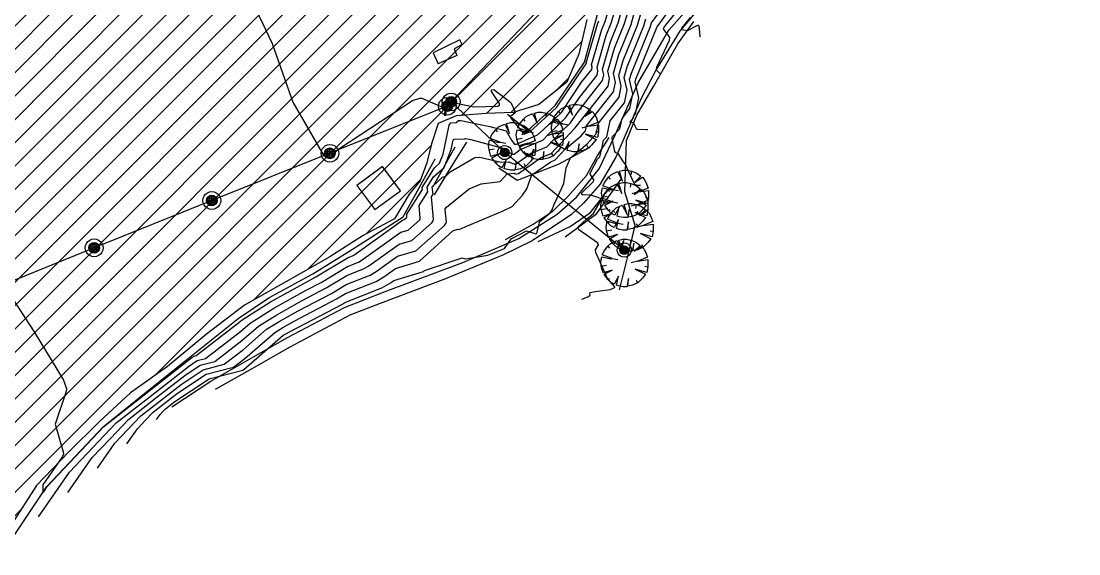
# Model space of a CAD drawing. Extents: x 13365 to 36625, y 86498 to 171760.
# Drawn here: x 18412.2 to 18813.4, y 89229.8 to 89431.7 of the extents above; entities that cross this region are included whole.
import ezdxf

# ---------------------------------------------------------------- set-up
doc = ezdxf.new("R2010")
doc.units = 0
doc.header["$LTSCALE"] = 5
doc.header["$MEASUREMENT"] = 0
for name, pattern in [('A_CONTINUOUS_LINE', [0]), ('EASEMENT_2', [5.5, 2, -1.5, 2]), ('EMBANKMENT_1', [0]), ('KERB', [16, 5, -6, 5])]:
    doc.linetypes.add(name, pattern=pattern)
doc.layers.get('0').update_dxf_attribs({"linetype": 'A_CONTINUOUS_LINE'})
for name, color, linetype in [('Agricultural', 40, 'Continuous'), ('CONTOUR', 255, 'Continuous'), ('ELECTRIC', 240, 'A_CONTINUOUS_LINE'), ('EXISTING BUILDING', 21, 'A_CONTINUOUS_LINE'), ('EXISTING ROAD', 25, 'A_CONTINUOUS_LINE'), ('RELIEF', 255, 'A_CONTINUOUS_LINE'), ('STREAM & RIVER FRONT', 161, 'A_CONTINUOUS_LINE'), ('TREES & VEGETN', 72, 'A_CONTINUOUS_LINE')]:
    doc.layers.add(name, color=color, linetype=linetype)

# ---------------------------------------------------------------- blocks, each defined once
blk = doc.blocks.new('S034')
at = {"color": 0}
for p, q in [((-0.5, 0), (-0.48, 0.13)), ((-0.48, -0.13), (-0.5, 0)), ((-0.48, 0.13), (-0.43, 0.25)), ((-0.43, 0.25), (-0.35, 0.35)), ((-0.35, 0.35), (-0.25, 0.43)), ((-0.3, 0), (-0.28, 0.11)), ((-0.28, -0.11), (-0.3, 0)), ((0.3, 0), (-0.3, 0)), ((-0.28, 0.11), (-0.21, 0.21)), ((-0.28, -0.11), (-0.28, 0.11)), ((-0.28, 0.11), (0.28, 0.11)), ((-0.25, 0.43), (-0.13, 0.48)), ((-0.21, 0.21), (-0.11, 0.28)), ((-0.21, -0.21), (-0.21, 0.21)), ((-0.21, 0.21), (0.21, 0.21)), ((-0.13, 0.48), (0, 0.5)), ((-0.11, 0.28), (0, 0.3)), ((-0.11, -0.28), (-0.11, 0.28)), ((-0.11, 0.28), (0.11, 0.28)), ((0, 0.5), (0.13, 0.48)), ((0, 0.3), (0.11, 0.28)), ((0, -0.3), (0, 0.3)), ((0.11, 0.28), (0.21, 0.21)), ((0.11, 0.28), (0.11, -0.28)), ((0.13, 0.48), (0.25, 0.43)), ((0.21, 0.21), (0.28, 0.11)), ((0.21, 0.21), (0.21, -0.21)), ((0.25, 0.43), (0.35, 0.35)), ((0.28, 0.11), (0.3, 0)), ((0.28, 0.11), (0.28, -0.11)), ((0.3, 0), (0.28, -0.11)), ((0.35, 0.35), (0.43, 0.25)), ((0.43, 0.25), (0.48, 0.13)), ((0.48, 0.13), (0.5, 0)), ((0.5, 0), (0.48, -0.13)), ((-0.43, -0.25), (-0.48, -0.13)), ((-0.35, -0.35), (-0.43, -0.25)), ((-0.25, -0.43), (-0.35, -0.35)), ((-0.21, -0.21), (-0.28, -0.11)), ((0.28, -0.11), (-0.28, -0.11)), ((-0.13, -0.48), (-0.25, -0.43)), ((-0.11, -0.28), (-0.21, -0.21)), ((0.21, -0.21), (-0.21, -0.21)), ((0, -0.5), (-0.13, -0.48)), ((0, -0.3), (-0.11, -0.28)), ((0.11, -0.28), (-0.11, -0.28)), ((0.11, -0.28), (0, -0.3)), ((0.13, -0.48), (0, -0.5)), ((0.21, -0.21), (0.11, -0.28)), ((0.25, -0.43), (0.13, -0.48)), ((0.28, -0.11), (0.21, -0.21)), ((0.35, -0.35), (0.25, -0.43)), ((0.43, -0.25), (0.35, -0.35)), ((0.48, -0.13), (0.43, -0.25))]:
    blk.add_line(p, q, dxfattribs=at)
blk = doc.blocks.new('S076')
at = {"color": 0}
for p, q in [((-0.29, 0.41), (-0.21, 0.45)), ((-0.21, 0.45), (-0.12, 0.48)), ((-0.12, 0.48), (-0.04, 0.28)), ((-0.04, 0.28), (-0.07, 0.49)), ((-0.07, 0.49), (0.08, 0.49)), ((0.07, 0.43), (0.08, 0.49)), ((0.08, 0.49), (0.2, 0.47)), ((0.2, 0.47), (0.13, 0.22)), ((-0.45, 0.21), (-0.43, 0.25)), ((-0.43, 0.25), (-0.37, 0.33)), ((-0.37, 0.33), (-0.25, 0.2)), ((-0.35, 0.36), (-0.29, 0.41)), ((-0.25, 0.2), (-0.35, 0.36)), ((-0.04, 0.28), (0, 0.14)), ((0.13, 0.22), (0.24, 0.44)), ((0.24, 0.44), (0.32, 0.38)), ((0.32, 0.38), (0.35, 0.35)), ((0.35, 0.35), (0.42, 0.28)), ((0.42, 0.28), (0.37, 0.25)), ((0.42, 0.28), (0.47, 0.17)), ((-0.5, 0.04), (-0.48, 0.13)), ((-0.5, -0.04), (-0.5, 0.04)), ((-0.48, 0.13), (-0.45, 0.21)), ((-0.48, 0.13), (-0.4, 0.12)), ((0.49, 0.07), (0.33, 0.08)), ((0.33, 0.08), (0.5, 0.05)), ((0.47, 0.17), (0.49, 0.07)), ((0.5, 0.05), (0.5, -0.04)), ((-0.48, -0.12), (-0.5, -0.04)), ((-0.27, -0.06), (-0.48, -0.12)), ((-0.47, -0.16), (-0.27, -0.06)), ((-0.41, -0.29), (-0.47, -0.16)), ((-0.09, -0.26), (-0.07, -0.14)), ((0.47, -0.17), (0.28, -0.13)), ((0.28, -0.13), (0.45, -0.22)), ((0.45, -0.22), (0.41, -0.29)), ((0.48, -0.13), (0.47, -0.17)), ((0.5, -0.04), (0.48, -0.13)), ((-0.35, -0.35), (-0.41, -0.29)), ((-0.35, -0.35), (-0.31, -0.32)), ((-0.25, -0.43), (-0.35, -0.35)), ((-0.17, -0.47), (-0.25, -0.43)), ((-0.09, -0.26), (-0.17, -0.47)), ((-0.13, -0.48), (-0.09, -0.32)), ((-0.09, -0.32), (-0.09, -0.26)), ((0.07, -0.49), (0.05, -0.38)), ((0.24, -0.43), (0.15, -0.26)), ((0.15, -0.26), (0.21, -0.45)), ((0.35, -0.35), (0.24, -0.43)), ((0.35, -0.35), (0.33, -0.32)), ((0.41, -0.29), (0.35, -0.35)), ((-0.02, -0.5), (-0.13, -0.48)), ((0.07, -0.49), (-0.02, -0.5)), ((0.21, -0.45), (0.07, -0.49))]:
    blk.add_line(p, q, dxfattribs=at)

msp = doc.modelspace()

# ---------------------------------------------------------------- hatches: boundary and pattern name
at = {"layer": 'Agricultural', "linetype": 'Continuous'}
h = msp.add_hatch(dxfattribs=at)
h.set_pattern_fill('ANSI31', color=256, scale=50, style=0)
edge = h.paths.add_edge_path()
edge.add_line((17511.7, 89521.19), (17520.78, 89522.44))
edge.add_line((17520.78, 89522.44), (17525.46, 89520.11))
edge.add_line((17525.46, 89520.11), (17530.39, 89514.4))
edge.add_line((17530.39, 89514.4), (17536.89, 89508.69))
edge.add_line((17536.89, 89508.69), (17541.82, 89503.76))
edge.add_line((17541.82, 89503.76), (17543.38, 89497.79))
edge.add_line((17543.38, 89497.79), (17545.98, 89493.64))
edge.add_line((17545.98, 89493.64), (17554.29, 89493.38))
edge.add_line((17554.29, 89493.38), (17563.64, 89495.46))
edge.add_line((17563.64, 89495.46), (17575.07, 89502.72))
edge.add_line((17575.07, 89502.72), (17587.8, 89509.99))
edge.add_line((17587.8, 89509.99), (17597.41, 89516.73))
edge.add_line((17597.41, 89516.73), (17608.05, 89523.48))
edge.add_line((17608.05, 89523.48), (17618.18, 89529.71))
edge.add_line((17618.18, 89529.71), (17637.07, 89533.2))
edge.add_line((17637.07, 89533.2), (17654.59, 89534.43))
edge.add_line((17654.59, 89534.43), (17666, 89537.28))
edge.add_line((17666, 89537.28), (17680.27, 89532.8))
edge.add_line((17680.27, 89532.8), (17692.9, 89531.17))
edge.add_line((17692.9, 89531.17), (17705.53, 89533.2))
edge.add_line((17705.53, 89533.2), (17723.06, 89535.65))
edge.add_line((17723.06, 89535.65), (17728.14, 89534.35))
edge.add_line((17728.14, 89534.35), (17729.71, 89531.74))
edge.add_line((17729.71, 89531.74), (17728.41, 89526.51))
edge.add_line((17728.41, 89526.51), (17726.57, 89522.59))
edge.add_line((17726.57, 89522.59), (17720.55, 89518.66))
edge.add_line((17720.55, 89518.66), (17710.08, 89514.74))
edge.add_line((17710.08, 89514.74), (17701.18, 89512.12))
edge.add_line((17701.18, 89512.12), (17695.68, 89506.11))
edge.add_line((17695.68, 89506.11), (17690.71, 89499.05))
edge.add_line((17690.71, 89499.05), (17688.61, 89491.46))
edge.add_line((17688.61, 89491.46), (17687.56, 89480.9))
edge.add_line((17687.56, 89480.9), (17686.78, 89470.18))
edge.add_line((17686.78, 89470.18), (17688.35, 89462.86))
edge.add_line((17688.35, 89462.86), (17693.85, 89453.18))
edge.add_line((17693.85, 89453.18), (17699.6, 89443.51))
edge.add_line((17699.6, 89443.51), (17706.16, 89433.73))
edge.add_line((17706.16, 89433.73), (17715.32, 89420.39))
edge.add_line((17715.32, 89420.39), (17720.82, 89411.24))
edge.add_line((17720.82, 89411.24), (17725.01, 89404.7))
edge.add_line((17725.01, 89404.7), (17730.77, 89392.67))
edge.add_line((17730.77, 89392.67), (17735.76, 89383.15))
edge.add_line((17735.76, 89383.15), (17741.26, 89374))
edge.add_line((17741.26, 89374), (17745.19, 89370.07))
edge.add_line((17745.19, 89370.07), (17751.21, 89368.5))
edge.add_line((17751.21, 89368.5), (17764.56, 89366.93))
edge.add_line((17764.56, 89366.93), (17773.2, 89371.64))
edge.add_line((17773.2, 89371.64), (17784.19, 89377.4))
edge.add_line((17784.19, 89377.4), (17795.71, 89385.24))
edge.add_line((17795.71, 89385.24), (17803.57, 89390.47))
edge.add_line((17803.57, 89390.47), (17815.35, 89393.61))
edge.add_line((17815.35, 89393.61), (17824.77, 89393.61))
edge.add_line((17824.77, 89393.61), (17839.69, 89393.35))
edge.add_line((17839.69, 89393.35), (17854.22, 89397.09))
edge.add_line((17854.22, 89397.09), (17863.9, 89404.15))
edge.add_line((17863.9, 89404.15), (17868.35, 89412.25))
edge.add_line((17868.35, 89412.25), (17866.78, 89422.45))
edge.add_line((17866.78, 89422.45), (17863.12, 89436.31))
edge.add_line((17863.12, 89436.31), (17859.97, 89452.01))
edge.add_line((17859.97, 89452.01), (17855.26, 89465.87))
edge.add_line((17855.26, 89465.87), (17851.31, 89478.52))
edge.add_line((17851.31, 89478.52), (17846.34, 89491.86))
edge.add_line((17846.34, 89491.86), (17842.93, 89502.84))
edge.add_line((17842.93, 89502.84), (17839.24, 89511.37))
edge.add_line((17839.24, 89511.37), (17832.43, 89522.35))
edge.add_line((17832.43, 89522.35), (17827.2, 89531.25))
edge.add_line((17827.2, 89531.25), (17827.46, 89539.61))
edge.add_line((17827.46, 89539.61), (17831.91, 89549.29))
edge.add_line((17831.91, 89549.29), (17839.24, 89554.26))
edge.add_line((17839.24, 89554.26), (17857.04, 89560.28))
edge.add_line((17857.04, 89560.28), (17876.42, 89560.8))
edge.add_line((17876.42, 89560.8), (17896.4, 89564.25))
edge.add_line((17896.4, 89564.25), (17910.54, 89570.52))
edge.add_line((17910.54, 89570.52), (17927.55, 89578.89))
edge.add_line((17927.55, 89578.89), (17946.14, 89589.09))
edge.add_line((17946.14, 89589.09), (17957.92, 89600.34))
edge.add_line((17957.92, 89600.34), (17969.44, 89610.01))
edge.add_line((17969.44, 89610.01), (17984.52, 89626.57))
edge.add_line((17984.52, 89626.57), (17997.56, 89639.59))
edge.add_line((17997.56, 89639.59), (18017.76, 89657.82))
edge.add_line((18017.76, 89657.82), (18030.15, 89664.33))
edge.add_line((18030.15, 89664.33), (18045.14, 89672.79))
edge.add_line((18045.14, 89672.79), (18058.82, 89679.31))
edge.add_line((18058.82, 89679.31), (18078.38, 89684.51))
edge.add_line((18078.38, 89684.51), (18103.8, 89685.17))
edge.add_line((18103.8, 89685.17), (18126.89, 89702.47))
edge.add_line((18126.89, 89702.47), (18142, 89714.94))
edge.add_line((18142, 89714.94), (18160.39, 89726.75))
edge.add_line((18160.39, 89726.75), (18190.02, 89738.89))
edge.add_line((18190.02, 89738.89), (18221.85, 89750.57))
edge.add_line((18221.85, 89750.57), (18254.33, 89764.84))
edge.add_line((18254.33, 89764.84), (18302.39, 89781.72))
edge.add_line((18302.39, 89781.72), (18345.27, 89797.29))
edge.add_line((18345.27, 89797.29), (18388.14, 89814.81))
edge.add_line((18388.14, 89814.81), (18428.41, 89834.28))
edge.add_line((18428.41, 89834.28), (18453.32, 89850.01))
edge.add_line((18453.32, 89850.01), (18478.01, 89872.08))
edge.add_line((18478.01, 89872.08), (18505.63, 89890.34))
edge.add_line((18505.63, 89890.34), (18561.6, 89907.91))
edge.add_line((18561.6, 89907.91), (18635.16, 89912.71))
edge.add_line((18635.16, 89912.71), (18711.92, 89909.51))
edge.add_line((18711.92, 89909.51), (18779.08, 89931.88))
edge.add_line((18779.08, 89931.88), (18855.84, 89931.88))
edge.add_line((18855.84, 89931.88), (18911.81, 89917.5))
edge.add_line((18911.81, 89917.5), (18982.49, 89890.29))
edge.add_line((18982.49, 89890.29), (19014.48, 89875.91))
edge.add_line((19014.48, 89875.91), (19029.96, 89865.74))
edge.add_line((19029.96, 89865.74), (19034.08, 89854.23))
edge.add_line((19034.08, 89854.23), (19027.49, 89848.47))
edge.add_line((19027.49, 89848.47), (19011.03, 89843.53))
edge.add_line((19011.03, 89843.53), (18990.45, 89838.6))
edge.add_line((18990.45, 89838.6), (18969.86, 89834.49))
edge.add_line((18969.86, 89834.49), (18932.81, 89831.2))
edge.add_line((18932.81, 89831.2), (18908.94, 89827.08))
edge.add_line((18908.94, 89827.08), (18885.88, 89820.5))
edge.add_line((18885.88, 89820.5), (18851.3, 89817.21))
edge.add_line((18851.3, 89817.21), (18825.78, 89812.28))
edge.add_line((18825.78, 89812.28), (18812.61, 89807.34))
edge.add_line((18812.61, 89807.34), (18802.73, 89797.47))
edge.add_line((18802.73, 89797.47), (18793.67, 89781.03))
edge.add_line((18793.67, 89781.03), (18788.73, 89770.33))
edge.add_line((18788.73, 89770.33), (18775.56, 89771.16))
edge.add_line((18775.56, 89771.16), (18753.33, 89774.45))
edge.add_line((18753.33, 89774.45), (18739.33, 89781.03))
edge.add_line((18739.33, 89781.03), (18723.69, 89780.2))
edge.add_line((18723.69, 89780.2), (18706.4, 89770.33))
edge.add_line((18706.4, 89770.33), (18695.7, 89757.17))
edge.add_line((18695.7, 89757.17), (18695.7, 89742.37))
edge.add_line((18695.7, 89742.37), (18703.93, 89727.56))
edge.add_line((18703.93, 89727.56), (18707.22, 89715.23))
edge.add_line((18707.22, 89715.23), (18705.58, 89700.42))
edge.add_line((18705.58, 89700.42), (18703.93, 89681.5))
edge.add_line((18703.93, 89681.5), (18702.28, 89656.01))
edge.add_line((18702.28, 89656.01), (18698.95, 89645.03))
edge.add_line((18698.95, 89645.03), (18694.84, 89635.98))
edge.add_line((18694.84, 89635.98), (18687.43, 89623.64))
edge.add_line((18687.43, 89623.64), (18683.31, 89611.3))
edge.add_line((18683.31, 89611.3), (18683.31, 89598.97))
edge.add_line((18683.31, 89598.97), (18688.25, 89588.27))
edge.add_line((18688.25, 89588.27), (18692.37, 89566.89))
edge.add_line((18692.37, 89566.89), (18690.72, 89547.97))
edge.add_line((18690.72, 89547.97), (18689.9, 89533.17))
edge.add_line((18689.9, 89533.17), (18690.81, 89516.63))
edge.add_line((18690.81, 89516.63), (18689.54, 89509.01))
edge.add_line((18689.54, 89509.01), (18681.49, 89503.5))
edge.add_line((18681.49, 89503.5), (18671.31, 89496.31))
edge.add_line((18671.31, 89496.31), (18659.02, 89486.14))
edge.add_line((18659.02, 89486.14), (18646.73, 89475.56))
edge.add_line((18646.73, 89475.56), (18637.4, 89461.58))
edge.add_line((18637.4, 89461.58), (18629.77, 89443.8))
edge.add_line((18629.77, 89443.8), (18626.79, 89432.23))
edge.add_line((18626.79, 89432.23), (18623.82, 89419.11))
edge.add_line((18623.82, 89419.11), (18619.16, 89408.52))
edge.add_line((18619.16, 89408.52), (18608.56, 89400.05))
edge.add_line((18608.56, 89400.05), (18598.81, 89397.09))
edge.add_line((18598.81, 89397.09), (18588.64, 89396.66))
edge.add_line((18588.64, 89396.66), (18577.19, 89395.82))
edge.add_line((18577.19, 89395.82), (18570.41, 89392.85))
edge.add_line((18570.41, 89392.85), (18567.87, 89385.23))
edge.add_line((18567.87, 89385.23), (18566.17, 89378.03))
edge.add_line((18566.17, 89378.03), (18563.62, 89371.18))
edge.add_line((18563.62, 89371.18), (18559.38, 89366.09))
edge.add_line((18559.38, 89366.09), (18553.87, 89356.78))
edge.add_line((18553.87, 89356.78), (18542, 89350.43))
edge.add_line((18542, 89350.43), (18529.28, 89342.38))
edge.add_line((18529.28, 89342.38), (18512.68, 89332.93))
edge.add_line((18512.68, 89332.93), (18496.99, 89324.04))
edge.add_line((18496.99, 89324.04), (18482.58, 89313.03))
edge.add_line((18482.58, 89313.03), (18467.75, 89300.75))
edge.add_line((18467.75, 89300.75), (18453.69, 89290.88))
edge.add_line((18453.69, 89290.88), (18441.82, 89279.87))
edge.add_line((18441.82, 89279.87), (18430.38, 89268.44))
edge.add_line((18430.38, 89268.44), (18418.09, 89255.74))
edge.add_line((18418.09, 89255.74), (18408.34, 89240.49))
edge.add_line((18408.34, 89240.49), (18389.21, 89215.89))
edge.add_line((18389.21, 89215.89), (18365.21, 89190.87))
edge.add_line((18365.21, 89190.87), (18346.43, 89173.15))
edge.add_line((18346.43, 89173.15), (18324.51, 89155.43))
edge.add_line((18324.51, 89155.43), (18307.81, 89143.96))
edge.add_line((18307.81, 89143.96), (18280.68, 89131.45))
edge.add_line((18280.68, 89131.45), (18248.33, 89118.94))
edge.add_line((18248.33, 89118.94), (18234.71, 89112.37))
edge.add_line((18234.71, 89112.37), (18222.89, 89112.37))
edge.add_line((18222.89, 89112.37), (18206.23, 89111.84))
edge.add_line((18206.23, 89111.84), (18191.19, 89108.08))
edge.add_line((18191.19, 89108.08), (18172.92, 89102.71))
edge.add_line((18172.92, 89102.71), (18153.58, 89096.27))
edge.add_line((18153.58, 89096.27), (18135.85, 89089.3))
edge.add_line((18135.85, 89089.3), (18120.27, 89081.24))
edge.add_line((18120.27, 89081.24), (18097.71, 89068.9))
edge.add_line((18097.71, 89068.9), (18086.24, 89060.69))
edge.add_line((18086.24, 89060.69), (18072.27, 89052.64))
edge.add_line((18072.27, 89052.64), (18057.23, 89044.59))
edge.add_line((18057.23, 89044.59), (18044.87, 89044.59))
edge.add_line((18044.87, 89044.59), (18035.2, 89050.49))
edge.add_line((18035.2, 89050.49), (18026.61, 89058.01))
edge.add_line((18026.61, 89058.01), (18015.33, 89059.08))
edge.add_line((18015.33, 89059.08), (18005.12, 89055.86))
edge.add_line((18005.12, 89055.86), (17993.83, 89048.88))
edge.add_line((17993.83, 89048.88), (17980.94, 89040.83))
edge.add_line((17980.94, 89040.83), (17971.27, 89032.78))
edge.add_line((17971.27, 89032.78), (17958.38, 89027.95))
edge.add_line((17958.38, 89027.95), (17943.33, 89020.97))
edge.add_line((17943.33, 89020.97), (17924.53, 89015.61))
edge.add_line((17924.53, 89015.61), (17906.71, 89010.19))
edge.add_line((17906.71, 89010.19), (17881.46, 89008.58))
edge.add_line((17881.46, 89008.58), (17857.82, 89009.12))
edge.add_line((17857.82, 89009.12), (17828.81, 89008.04))
edge.add_line((17828.81, 89008.04), (17810.59, 89007.26))
edge.add_line((17810.59, 89007.26), (17795.85, 89002.9))
edge.add_line((17795.85, 89002.9), (17785.48, 88999.63))
edge.add_line((17785.48, 88999.63), (17774.02, 89000.17))
edge.add_line((17774.02, 89000.17), (17756.56, 89004.54))
edge.add_line((17756.56, 89004.54), (17742.91, 89008.35))
edge.add_line((17742.91, 89008.35), (17721.63, 89014.89))
edge.add_line((17721.63, 89014.89), (17700.89, 89021.98))
edge.add_line((17700.89, 89021.98), (17677.97, 89029.07))
edge.add_line((17677.97, 89029.07), (17662.69, 89035.07))
edge.add_line((17662.69, 89035.07), (17646.17, 89041.16))
edge.add_line((17646.17, 89041.16), (17630.35, 89047.16))
edge.add_line((17630.35, 89047.16), (17624.89, 89055.88))
edge.add_line((17624.89, 89055.88), (17631.44, 89073.33))
edge.add_line((17631.44, 89073.33), (17636.9, 89090.78))
edge.add_line((17636.9, 89090.78), (17640.45, 89101.96))
edge.add_line((17640.45, 89101.96), (17649.15, 89110.29))
edge.add_line((17649.15, 89110.29), (17657.49, 89117.17))
edge.add_line((17657.49, 89117.17), (17664.74, 89126.23))
edge.add_line((17664.74, 89126.23), (17668.73, 89135.28))
edge.add_line((17668.73, 89135.28), (17673.45, 89144.7))
edge.add_line((17673.45, 89144.7), (17681.06, 89141.44))
edge.add_line((17681.06, 89141.44), (17695.57, 89136.37))
edge.add_line((17695.57, 89136.37), (17710.8, 89137.82))
edge.add_line((17710.8, 89137.82), (17721.67, 89138.18))
edge.add_line((17721.67, 89138.18), (17734.73, 89141.8))
edge.add_line((17734.73, 89141.8), (17742.7, 89145.89))
edge.add_line((17742.7, 89145.89), (17742.7, 89157.12))
edge.add_line((17742.7, 89157.12), (17741.25, 89167.26))
edge.add_line((17741.25, 89167.26), (17738.71, 89174.51))
edge.add_line((17738.71, 89174.51), (17735.08, 89179.58))
edge.add_line((17735.08, 89179.58), (17734.72, 89186.82))
edge.add_line((17734.72, 89186.82), (17738.35, 89194.79))
edge.add_line((17738.35, 89194.79), (17743.42, 89201.67))
edge.add_line((17743.42, 89201.67), (17749.28, 89207.53))
edge.add_line((17749.28, 89207.53), (17759.07, 89208.98))
edge.add_line((17759.07, 89208.98), (17770.68, 89211.87))
edge.add_line((17770.68, 89211.87), (17781.55, 89215.5))
edge.add_line((17781.55, 89215.5), (17793.16, 89220.93))
edge.add_line((17793.16, 89220.93), (17799.32, 89227.09))
edge.add_line((17799.32, 89227.09), (17798.6, 89233.97))
edge.add_line((17798.6, 89233.97), (17790.62, 89238.68))
edge.add_line((17790.62, 89238.68), (17778.65, 89244.84))
edge.add_line((17778.65, 89244.84), (17767.05, 89249.55))
edge.add_line((17767.05, 89249.55), (17754, 89252.81))
edge.add_line((17754, 89252.81), (17742.75, 89255.34))
edge.add_line((17742.75, 89255.34), (17731.81, 89254.35))
edge.add_line((17731.81, 89254.35), (17723.83, 89245.66))
edge.add_line((17723.83, 89245.66), (17720.57, 89234.43))
edge.add_line((17720.57, 89234.43), (17717.67, 89227.18))
edge.add_line((17717.67, 89227.18), (17711.14, 89224.29))
edge.add_line((17711.14, 89224.29), (17702.8, 89223.92))
edge.add_line((17702.8, 89223.92), (17695.19, 89222.84))
edge.add_line((17695.19, 89222.84), (17689.02, 89224.29))
edge.add_line((17689.02, 89224.29), (17686.85, 89230.81))
edge.add_line((17686.85, 89230.81), (17690.47, 89243.85))
edge.add_line((17690.47, 89243.85), (17691.92, 89253.63))
edge.add_line((17691.92, 89253.63), (17689.39, 89264.86))
edge.add_line((17689.39, 89264.86), (17677.78, 89275.36))
edge.add_line((17677.78, 89275.36), (17667.63, 89283.33))
edge.add_line((17667.63, 89283.33), (17661.83, 89296.01))
edge.add_line((17661.83, 89296.01), (17656.39, 89308.69))
edge.add_line((17656.39, 89308.69), (17646.6, 89315.93))
edge.add_line((17646.6, 89315.93), (17634.99, 89316.66))
edge.add_line((17634.99, 89316.66), (17624.11, 89314.12))
edge.add_line((17624.11, 89314.12), (17614.32, 89307.96))
edge.add_line((17614.32, 89307.96), (17607.8, 89295.28))
edge.add_line((17607.8, 89295.28), (17607.43, 89282.61))
edge.add_line((17607.43, 89282.61), (17613.96, 89273.19))
edge.add_line((17613.96, 89273.19), (17621.21, 89269.2))
edge.add_line((17621.21, 89269.2), (17628.47, 89261.6))
edge.add_line((17628.47, 89261.6), (17629.14, 89255.49))
edge.add_line((17629.14, 89255.49), (17625.45, 89241.57))
edge.add_line((17625.45, 89241.57), (17622.22, 89230.49))
edge.add_line((17622.22, 89230.49), (17619.85, 89217.08))
edge.add_line((17619.85, 89217.08), (17616.16, 89201.04))
edge.add_line((17616.16, 89201.04), (17613.53, 89189.73))
edge.add_line((17613.53, 89189.73), (17612.22, 89183.41))
edge.add_line((17612.22, 89183.41), (17609.32, 89179.73))
edge.add_line((17609.32, 89179.73), (17599.32, 89178.68))
edge.add_line((17599.32, 89178.68), (17592.47, 89180.78))
edge.add_line((17592.47, 89180.78), (17589.31, 89187.36))
edge.add_line((17589.31, 89187.36), (17586.68, 89208.14))
edge.add_line((17586.68, 89208.14), (17580.89, 89220.23))
edge.add_line((17580.89, 89220.23), (17573.51, 89234.44))
edge.add_line((17573.51, 89234.44), (17570.09, 89249.69))
edge.add_line((17570.09, 89249.69), (17561.91, 89266.6))
edge.add_line((17561.91, 89266.6), (17557.17, 89277.71))
edge.add_line((17557.17, 89277.71), (17553.22, 89291.12))
edge.add_line((17553.22, 89291.12), (17545.32, 89304.27))
edge.add_line((17545.32, 89304.27), (17538.21, 89317.72))
edge.add_line((17538.21, 89317.72), (17534.77, 89330.42))
edge.add_line((17534.77, 89330.42), (17532.14, 89342.25))
edge.add_line((17532.14, 89342.25), (17531.07, 89355.73))
edge.add_line((17531.07, 89355.73), (17528.18, 89372.56))
edge.add_line((17528.18, 89372.56), (17524.49, 89386.56))
edge.add_line((17524.49, 89386.56), (17522.12, 89400.76))
edge.add_line((17522.12, 89400.76), (17521.8, 89415.23))
edge.add_line((17521.8, 89415.23), (17521.8, 89427.01))
edge.add_line((17521.8, 89427.01), (17522.9, 89438.78))
edge.add_line((17522.9, 89438.78), (17522.53, 89448.72))
edge.add_line((17522.53, 89448.72), (17521.43, 89458.29))
edge.add_line((17521.43, 89458.29), (17519.8, 89468.17))
edge.add_line((17519.8, 89468.17), (17517.95, 89476.15))
edge.add_line((17517.95, 89476.15), (17517.37, 89482.84))
edge.add_line((17517.37, 89482.84), (17516.4, 89490.2))
edge.add_line((17516.4, 89490.2), (17514.75, 89494.16))
edge.add_line((17514.75, 89494.16), (17509.84, 89500.7))
edge.add_line((17509.84, 89500.7), (17505.62, 89508.2))
edge.add_line((17505.62, 89508.2), (17506.98, 89518.31))
edge.add_line((17506.98, 89518.31), (17511.68, 89521.19))

# ---------------------------------------------------------------- linework, layer by layer
msp.add_lwpolyline([(18626.79, 89432.23), (18623.82, 89419.11), (18619.16, 89408.52), (18608.56, 89400.05), (18598.81, 89397.09), (18588.64, 89396.66), (18577.19, 89395.82), (18570.41, 89392.85), (18567.87, 89385.23), (18566.17, 89378.03), (18563.62, 89371.18), (18559.38, 89366.09), (18553.87, 89356.78), (18542, 89350.43), (18529.28, 89342.38), (18512.68, 89332.93), (18496.99, 89324.04), (18482.58, 89313.03), (18467.75, 89300.75), (18453.69, 89290.88), (18441.82, 89279.87), (18430.38, 89268.44), (18418.09, 89255.74), (18408.34, 89240.49)], dxfattribs=at)
at = {"layer": 'CONTOUR', "color": 33, "linetype": 'A_CONTINUOUS_LINE'}
for points in [[(18496.43, 89446.45), (18507.42, 89423.17), (18515.3, 89401.02), (18527.03, 89380.64), (18529.1, 89379.73), (18530.53, 89380.01), (18530.63, 89380.07), (18530.67, 89380.15), (18530.74, 89381.14), (18530.76, 89381.22), (18532.77, 89383.28), (18560.68, 89401.59), (18563.42, 89402.54), (18564.17, 89402.42), (18572.29, 89399), (18572.89, 89398.52), (18572.95, 89398.33), (18572.85, 89396.01), (18573.03, 89395.82), (18573.31, 89396.02), (18573.72, 89399.13), (18573.86, 89399.36), (18573.86, 89399.36), (18573.88, 89399.36), (18575.31, 89400.71), (18575.45, 89400.78), (18576.08, 89400.81), (18583.88, 89399.21), (18593.04, 89399.43), (18593.72, 89399.86), (18593.73, 89400.4), (18590.58, 89405.07), (18590.69, 89405.66), (18591.48, 89405.72), (18598.01, 89400.9), (18599.55, 89397.26), (18599.57, 89396.94), (18599.48, 89396.8), (18597.98, 89395.61), (18597.9, 89395.45), (18598.09, 89394.83), (18602.62, 89389.25), (18603.16, 89388.9), (18603.34, 89388.91), (18605.35, 89389.79), (18613.69, 89397.41), (18615.4, 89399.03), (18625.63, 89414.28), (18626.56, 89415.46), (18626.61, 89415.67), (18626.56, 89415.89), (18630.92, 89430.91), (18631.3, 89431.84)], [(18418.79, 89243.77), (18430.63, 89260.81), (18439.47, 89270.13), (18448.26, 89279.39), (18462.28, 89290.37), (18475.65, 89300.82), (18479.01, 89303.03), (18482.18, 89303.85), (18495.41, 89314.03), (18499.11, 89317.26), (18508.02, 89322.85), (18520.39, 89329.72), (18526, 89332.63), (18536.06, 89338.72), (18540.17, 89340.33), (18541.21, 89340.96), (18556.27, 89351.69), (18559, 89352.51), (18563.27, 89356.28), (18563.52, 89356.65), (18563.58, 89357.03), (18563.16, 89361.79), (18566.48, 89367), (18566.26, 89368.71), (18568.68, 89372.66), (18572.71, 89376.24), (18575.35, 89383.07), (18576.07, 89386.52), (18576.22, 89386.77), (18576.53, 89386.89), (18580.58, 89387.05), (18580.72, 89387.17), (18580.73, 89387.18), (18580.88, 89387.19), (18582.78, 89386.8), (18595.77, 89383.32), (18596.28, 89382.38), (18598.75, 89381.27), (18598.96, 89381.24), (18599.18, 89381.32), (18601.55, 89383), (18610.09, 89386.53), (18612.35, 89388.91), (18618.87, 89395.11), (18624.02, 89402.79), (18630.71, 89411.25), (18631.02, 89412.78), (18630.67, 89414.29), (18634.13, 89426.18), (18636.21, 89431.28), (18638.73, 89440.08)], [(18429.98, 89253.01), (18439.2, 89266.27), (18446.09, 89273.53), (18452.93, 89280.74), (18463.85, 89289.29), (18474.26, 89297.43), (18480.15, 89301.3), (18485.71, 89302.74), (18495.98, 89310.65), (18502.21, 89316.07), (18509.17, 89320.44), (18518.85, 89325.81), (18527.96, 89330.55), (18535.8, 89335.3), (18542.4, 89337.89), (18544.05, 89338.89), (18555.6, 89347.12), (18560.46, 89348.57), (18568.04, 89355.28), (18568.5, 89355.94), (18568.6, 89356.61), (18567.85, 89365.07), (18568.49, 89366.07), (18568.15, 89368.84), (18568.36, 89369.19), (18572.11, 89372.51), (18573.29, 89372.95), (18575.02, 89374.52), (18584.35, 89379.96), (18586.22, 89380.15), (18594.24, 89378.21), (18597.21, 89378.41), (18599.32, 89377.47), (18599.5, 89377.44), (18600, 89377.62), (18605.41, 89381.46), (18611.65, 89384.04), (18617.29, 89390), (18620.6, 89393.15), (18623.22, 89397.05), (18632.78, 89409.14), (18633.23, 89411.33), (18632.73, 89413.5), (18635.73, 89423.82), (18638.66, 89431), (18640.82, 89438.56)], [(18441.17, 89262.24), (18447.77, 89271.73), (18452.71, 89276.93), (18457.6, 89282.1), (18465.42, 89288.21), (18472.88, 89294.04), (18481.3, 89299.57), (18489.23, 89301.63), (18496.55, 89307.26), (18505.3, 89314.89), (18510.33, 89318.04), (18517.3, 89321.91), (18529.91, 89328.47), (18535.55, 89331.88), (18544.62, 89335.45), (18546.9, 89336.83), (18554.93, 89342.55), (18561.92, 89344.64), (18572.82, 89354.28), (18573.47, 89355.23), (18573.53, 89355.62), (18573.04, 89360.13), (18573.1, 89360.52), (18573.62, 89361.23), (18582.17, 89368.18), (18586.72, 89370.08), (18593.98, 89370.85), (18596.57, 89373.83), (18599.18, 89374.01), (18599.98, 89373.65), (18600.05, 89373.64), (18600.83, 89373.92), (18609.27, 89379.93), (18613.21, 89381.55), (18622.24, 89391.09), (18622.34, 89391.19), (18622.41, 89391.3), (18634.85, 89407.04), (18635.44, 89409.89), (18634.79, 89412.7), (18637.33, 89421.46), (18641.11, 89430.72), (18642.92, 89437.05)], [(18452.36, 89271.47), (18456.35, 89277.2), (18459.32, 89280.33), (18462.28, 89283.45), (18466.99, 89287.14), (18471.49, 89290.65), (18482.44, 89297.85), (18492.76, 89300.52), (18497.12, 89303.87), (18508.4, 89313.7), (18511.48, 89315.63), (18515.76, 89318.01), (18531.86, 89326.39), (18535.29, 89328.46), (18546.84, 89333), (18549.74, 89334.76), (18554.27, 89337.98), (18563.38, 89340.71), (18575.94, 89352.22), (18577.91, 89352.89), (18578.33, 89352.74), (18580.67, 89353.7), (18595.12, 89359.75), (18598.5, 89361.38), (18602.45, 89365.71), (18604.1, 89368.18), (18605.89, 89373.45), (18613.14, 89378.39), (18614.76, 89379.06), (18618.61, 89383.13), (18624.6, 89388.19), (18626.29, 89390.07), (18626.73, 89392.03), (18636.92, 89404.93), (18637.65, 89408.44), (18636.85, 89411.9), (18638.94, 89419.09), (18643.56, 89430.43), (18645.02, 89435.53)], [(18647.16, 89369.38), (18647.03, 89369.35), (18645.49, 89369.42), (18645.36, 89369.46), (18645.05, 89369.81), (18642.51, 89375.07), (18641.55, 89377.25), (18640.67, 89378.4), (18638.72, 89381.53), (18637.73, 89381.8), (18637.66, 89381.84), (18637.46, 89382.23), (18636.43, 89387.23), (18636.44, 89387.67), (18636.59, 89387.95), (18639.26, 89390.85), (18640.15, 89394.83), (18643.14, 89398.62), (18644.28, 89404.1), (18643.02, 89409.51), (18643.74, 89412), (18650.92, 89429.59), (18651.32, 89430.98), (18656.87, 89438.56)], [(18649.95, 89390.54), (18649.63, 89390.47), (18645.96, 89390.63), (18645.65, 89390.73), (18645.59, 89390.8), (18645.09, 89391.84), (18644.59, 89393.02), (18644.53, 89393.1), (18644.44, 89393.15), (18643.23, 89393.42), (18643.15, 89393.51), (18643.18, 89393.66), (18644.44, 89394.97), (18644.62, 89395.76), (18645.21, 89396.51), (18646.49, 89402.65), (18645.08, 89408.71), (18645.35, 89409.64), (18653.37, 89429.31), (18653.42, 89429.46), (18659.62, 89437.94)], [(18654.74, 89411.57), (18654.59, 89411.67), (18653.25, 89413.15), (18653.18, 89413.31), (18653.29, 89414.29), (18658.17, 89424.51), (18658.31, 89425.49), (18658.2, 89425.77), (18656, 89428.46), (18655.9, 89428.75), (18656.12, 89429.39), (18661.3, 89435.85)], [(18624.91, 89326.29), (18627.22, 89327.18), (18628.06, 89327.81), (18628.11, 89327.87), (18628.11, 89327.94), (18627.95, 89328.67), (18627.96, 89328.74), (18628.1, 89328.84), (18630.01, 89329.27), (18635.61, 89330.02), (18636.81, 89330.5), (18637.39, 89330.78), (18637.42, 89330.83), (18637.34, 89331.16), (18634.69, 89334.14), (18630.25, 89343.98), (18630.1, 89344.83), (18630.14, 89345), (18631.22, 89346.85), (18631.25, 89347.04), (18630.84, 89347.7), (18623.7, 89352.62), (18623.34, 89353.33), (18623.47, 89353.68), (18626.78, 89356.72), (18629.21, 89358.68), (18632.21, 89363.86), (18632.24, 89364.37), (18632.12, 89364.49), (18630.21, 89365.15), (18628.29, 89365.75), (18625.09, 89365.86), (18624.86, 89366.03), (18624.95, 89366.61), (18629.21, 89370.82), (18629.43, 89371.3), (18629.39, 89371.52), (18628.12, 89373.71), (18628.07, 89373.92), (18628.17, 89374.36), (18630.8, 89379.32), (18631.73, 89380.24), (18632.54, 89383.32), (18633.09, 89386.51), (18634.33, 89387.87), (18635.67, 89393.9), (18641.07, 89400.72), (18642.07, 89405.55), (18640.96, 89410.31), (18642.14, 89414.37), (18648.47, 89429.87), (18649.22, 89432.49)]]:
    msp.add_lwpolyline(points, dxfattribs=at)
at = {"layer": 'CONTOUR', "color": 252, "linetype": 'A_CONTINUOUS_LINE'}
for points in [[(18405.48, 89331.78), (18417.22, 89313.9), (18428.34, 89295.63), (18429.45, 89292.42), (18429.35, 89291.38), (18425.15, 89278.96), (18428.21, 89268.48), (18428.25, 89267.61), (18427.88, 89266.65), (18420.51, 89256.01), (18420.47, 89253.47), (18420.62, 89253.28), (18420.83, 89253.36), (18422.06, 89255.35), (18432.86, 89266.74), (18443.58, 89278.04), (18460.71, 89291.44), (18477.03, 89304.21), (18477.87, 89304.75), (18478.65, 89304.96), (18494.83, 89317.42), (18496.01, 89318.45), (18506.87, 89325.25), (18521.94, 89333.62), (18524.05, 89334.72), (18536.31, 89342.13), (18537.95, 89342.78), (18538.36, 89343.03), (18556.94, 89356.26), (18557.54, 89356.44), (18558.49, 89357.28), (18558.55, 89357.36), (18558.56, 89357.45), (18558.47, 89358.5), (18564.46, 89367.93), (18564.38, 89368.59), (18568.99, 89376.13), (18570.97, 89377.88), (18572.26, 89381.22), (18574.56, 89392.28), (18575.04, 89393.06), (18575.2, 89393.13), (18577.23, 89393.2), (18578.02, 89393.94), (18578.09, 89393.98), (18578.98, 89394.02), (18589.96, 89391.76), (18596.25, 89390.08), (18598.19, 89386.53), (18599.26, 89385.13), (18599.38, 89385.05), (18600.09, 89385.1), (18608.13, 89388.59), (18610.22, 89390.5), (18617.13, 89397.07), (18624.82, 89408.53), (18628.63, 89413.35), (18628.81, 89414.23), (18628.61, 89415.09), (18632.53, 89428.55), (18633.76, 89431.56), (18636.63, 89441.6)], [(18463.56, 89280.7), (18464.92, 89282.66), (18465.94, 89283.73), (18466.95, 89284.8), (18468.57, 89286.06), (18470.1, 89287.27), (18483.58, 89296.12), (18496.29, 89299.41), (18497.69, 89300.49), (18511.5, 89312.51), (18512.63, 89313.23), (18514.21, 89314.1), (18533.81, 89324.3), (18535.04, 89325.04), (18549.07, 89330.56), (18552.59, 89332.69), (18553.6, 89333.41), (18564.84, 89336.77), (18565.24, 89337.14), (18579.49, 89342), (18580.78, 89341.54), (18589.25, 89343.01), (18595.51, 89345.55), (18598.07, 89349.12), (18603.87, 89352.18), (18606.31, 89351.46), (18607.45, 89351.02), (18607.56, 89351.02), (18607.8, 89351.32), (18608.93, 89355.77), (18612.94, 89359.05), (18613.65, 89360.13), (18614.27, 89361.95), (18618.07, 89370.17), (18618.92, 89376.14), (18620.54, 89379.81), (18626.87, 89385.17), (18630.31, 89388.97), (18631.2, 89392.96), (18639, 89402.83), (18639.86, 89406.99), (18638.9, 89411.1), (18640.54, 89416.73), (18646.02, 89430.15), (18647.12, 89434.01)], [(18669.64, 89425.74), (18669.76, 89426.06), (18669.4, 89429.72), (18669.21, 89430.01), (18668.82, 89430.03), (18664.82, 89428.01), (18662.89, 89428.38), (18662.76, 89428.49), (18662.82, 89428.95), (18666.11, 89433.09)]]:
    msp.add_lwpolyline(points, dxfattribs=at)
at = {"layer": 'ELECTRIC', "linetype": 'A_CONTINUOUS_LINE'}
for p, q in [((18595.67, 89381.88), (18575.34, 89401.06)), ((18640.96, 89344.9), (18595.67, 89381.88)), ((18439.93, 89345.77), (18395.53, 89327.74))]:
    msp.add_line(p, q, dxfattribs=at)
msp.add_lwpolyline([(18692.67, 89524.45), (18667.04, 89497.41), (18641.81, 89470.9), (18608.14, 89435.58), (18575.34, 89401.06), (18573.85, 89399.42), (18529.36, 89381.58), (18484.56, 89363.71), (18439.93, 89345.77)], dxfattribs=at)
msp.add_lwpolyline([(18692.67, 89524.45), (18667.04, 89497.41), (18641.81, 89470.9), (18608.14, 89435.58), (18575.34, 89401.06), (18573.85, 89399.42), (18529.36, 89381.58), (18484.56, 89363.71), (18439.93, 89345.77)], dxfattribs=at)
at = {"layer": 'EXISTING BUILDING', "linetype": 'Continuous'}
for points in [[(18579.53, 89422.8), (18578.6, 89424.57), (18568.54, 89419.7), (18570.45, 89415.51)], [(18579.53, 89422.8), (18576.42, 89421.16), (18577.44, 89418.7), (18570.45, 89415.51)], [(18556.08, 89367.42), (18549.33, 89376.58), (18539.61, 89369.39)], [(18539.61, 89369.39), (18546.38, 89360.24), (18556.08, 89367.42)]]:
    msp.add_lwpolyline(points, dxfattribs=at)
at = {"layer": 'EXISTING BUILDING', "linetype": 'EASEMENT_2'}
for points in [[(18579.53, 89422.8), (18576.42, 89421.16), (18577.44, 89418.7), (18570.45, 89415.51)], [(18579.53, 89422.8), (18576.42, 89421.16), (18577.44, 89418.7), (18570.45, 89415.51)], [(18556.08, 89367.42), (18549.33, 89376.58), (18539.61, 89369.39)], [(18556.08, 89367.42), (18549.33, 89376.58), (18539.61, 89369.39)]]:
    msp.add_lwpolyline(points, dxfattribs=at)
at = {"layer": 'EXISTING ROAD', "linetype": 'KERB'}
msp.add_line((18576.76, 89383.9), (18568.33, 89368.85), dxfattribs=at)
at = {"layer": 'EXISTING ROAD', "linetype": 'A_CONTINUOUS_LINE'}
for points in [[(18469.38, 89285.5), (18484.17, 89295.24), (18513.31, 89311.82), (18534.9, 89323.15), (18550.27, 89329.23), (18579.76, 89340.18), (18601, 89349.36), (18615.59, 89358.56), (18622.88, 89364.98), (18631.41, 89375.66), (18637.11, 89387.69), (18646.29, 89408.25), (18657.93, 89428.28), (18671.57, 89443.77)], [(18670.95, 89438.36), (18662.18, 89428.11), (18653.02, 89413.12), (18647.27, 89402.14), (18637.83, 89380.1), (18631.77, 89369.71), (18625.57, 89362.65), (18621.04, 89358.38), (18606.12, 89348.43), (18595.17, 89343.07), (18573.16, 89333.96), (18548.36, 89324.65), (18536.96, 89320.2), (18514.1, 89308.1), (18497.96, 89298.88), (18485.84, 89292.06)]]:
    msp.add_lwpolyline(points, dxfattribs=at)
at = {"layer": 'EXISTING ROAD', "linetype": 'KERB'}
msp.add_lwpolyline([(18568.97, 89365.85), (18574.35, 89374.69), (18581.28, 89385.76)], dxfattribs=at)
at = {"layer": 'RELIEF'}
for points in [[(18596.7, 89396.43), (18604.42, 89390.19), (18614.83, 89399.67), (18625.89, 89416.14), (18630.21, 89431.97), (18633.41, 89443.92), (18641.25, 89459.52)], [(18595.98, 89348.96), (18606.5, 89354.75), (18614.05, 89359.79), (18619.6, 89365.24), (18626.64, 89373.18), (18630.65, 89380.27), (18635.21, 89387.63)], [(18627.93, 89383.76), (18615.86, 89377.31), (18600.38, 89371.32), (18593.36, 89375.94)], [(18395.75, 89215.89), (18408.85, 89235.58), (18421.95, 89255.28), (18432.64, 89266.62), (18443.33, 89277.97), (18460.41, 89291.65), (18477.49, 89305.32), (18494.57, 89319), (18506.12, 89326.81), (18522.87, 89335.97), (18536.48, 89344.39), (18557.13, 89357.57), (18563.21, 89368.51), (18569.29, 89379.46)], [(18639.75, 89371.79), (18630.12, 89358.23), (18618.52, 89349.85)], [(18608.38, 89348.12), (18620.44, 89353.86), (18628.17, 89359.2), (18635.5, 89368.51)]]:
    msp.add_lwpolyline(points, dxfattribs=at)
at = {"layer": 'STREAM & RIVER FRONT', "linetype": 'EMBANKMENT_1'}
msp.add_lwpolyline([(18639.16, 89329.79), (18642.16, 89341.98), (18645.15, 89354.17), (18641.27, 89366.98), (18641.8, 89386.49), (18645.73, 89395.99), (18652.1, 89406.92), (18661.26, 89423.07), (18667.35, 89431.52)], dxfattribs=at)

# ---------------------------------------------------------------- block references
at = {"layer": 'ELECTRIC', "rotation": 270}
for p, xscale, yscale, zscale in [((18573.85, 89399.42), 6.75, 6.75, 6.75), ((18573.85, 89399.42), 6.75, 6.75, 6.75), ((18575.34, 89401.06), 6.75, 6.75, 6.75), ((18575.34, 89401.06), 6.75, 6.75, 6.75), ((18529.36, 89381.58), 6.75, 6.75, 6.75), ((18529.36, 89381.58), 6.75, 6.75, 6.75), ((18595.67, 89381.88), 5.4, 5.4, 5.4), ((18595.67, 89381.88), 5.4, 5.4, 5.4), ((18484.56, 89363.71), 6.75, 6.75, 6.75), ((18484.56, 89363.71), 6.75, 6.75, 6.75), ((18439.93, 89345.77), 6.75, 6.75, 6.75), ((18439.93, 89345.77), 6.75, 6.75, 6.75), ((18640.96, 89344.9), 5.4, 5.4, 5.4), ((18640.96, 89344.9), 5.4, 5.4, 5.4)]:
    msp.add_blockref('S034', p, dxfattribs=dict(at, xscale=xscale, yscale=yscale, zscale=zscale))
at = {"layer": 'TREES & VEGETN', "xscale": 18, "yscale": 18, "zscale": 18, "rotation": 270}
for p in [(18622.39, 89391.13), (18609.05, 89388.19), (18598.54, 89384.2), (18641.37, 89366.21), (18641.11, 89361.52), (18643.13, 89353.53), (18641.11, 89340.05)]:
    msp.add_blockref('S076', p, dxfattribs=at)

doc.saveas('drawing.dxf')
